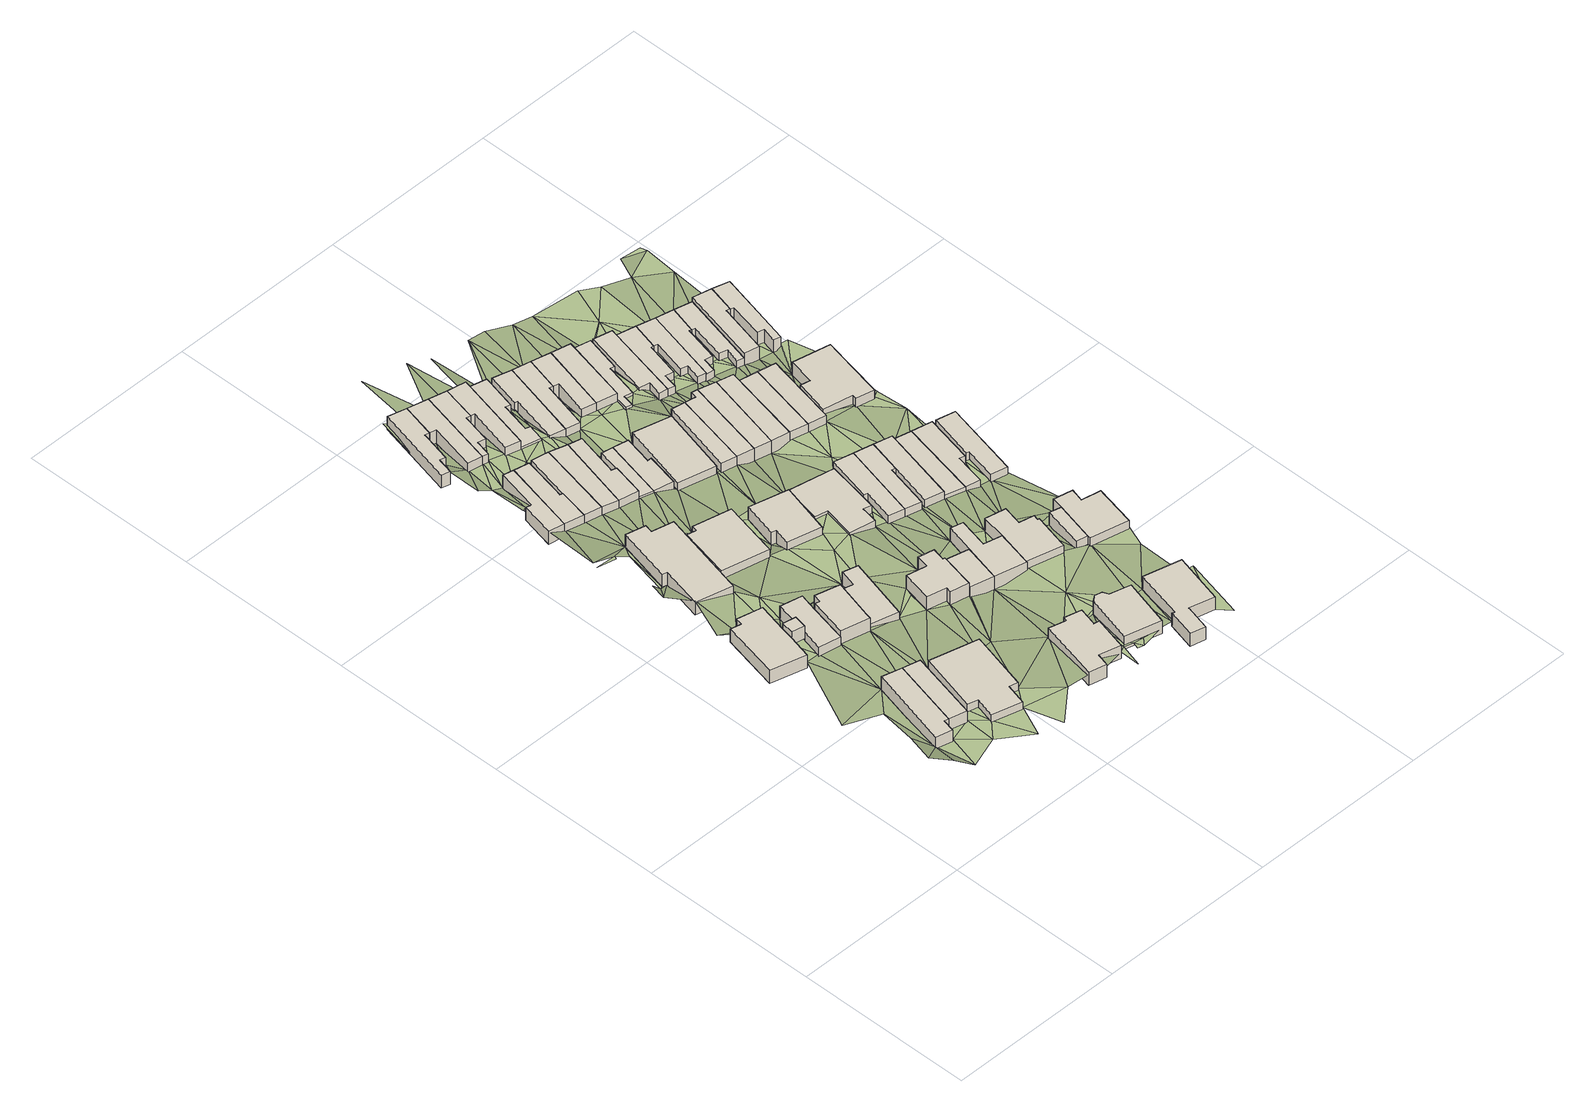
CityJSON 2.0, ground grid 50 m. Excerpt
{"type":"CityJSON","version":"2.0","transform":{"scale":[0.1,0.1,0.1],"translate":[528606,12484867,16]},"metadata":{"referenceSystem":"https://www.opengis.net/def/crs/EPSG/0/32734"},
"CityObjects":{
"building1":{"type":"Building","attributes":{"address":"26 Balfour Street Woodstock 7925 Cape Town","building":"semidetached_house","building:levels":1,"building_height":4.1,"plus_code":"4FRW3F82+657","ground_height":50.65,"roof_height":54.75},"geometry":[{"type":"Solid","lod":"1","boundaries":[[[[0,1,2,3]],[[1,4,5,2]],[[4,6,7,5]],[[6,8,9,7]],[[8,10,11,9]],[[10,0,3,11]],[[3,2,5,7,9,11]],[[10,8,6,4,1,0]]]]}]},
"building2":{"type":"Building","attributes":{"address":"28 Balfour Street Woodstock 7925 Cape Town","building":"semidetached_house","building:levels":1,"building_height":4.1,"plus_code":"4FRW3F82+658","ground_height":50.65,"roof_height":54.75},"geometry":[{"type":"Solid","lod":"1","boundaries":[[[[0,10,11,3]],[[10,12,13,11]],[[12,14,15,13]],[[14,0,3,15]],[[3,11,13,15]],[[14,12,10,0]]]]}]},
"building3":{"type":"Building","attributes":{"address":"15 Balfour Street Woodstock Cape Town","building":"house","building:levels":1,"building_height":4.1,"plus_code":"4FRW3F82+944","ground_height":47.09,"roof_height":51.19},"geometry":[{"type":"Solid","lod":"1","boundaries":[[[[16,17,18,19]],[[17,20,21,18]],[[20,22,23,21]],[[22,24,25,23]],[[24,26,27,25]],[[26,28,29,27]],[[28,30,31,29]],[[30,16,19,31]],[[19,18,21,23,25,27,29,31]],[[30,28,26,24,22,20,17,16]]]]}]},
"building4":{"type":"Building","attributes":{"building":"carport","building:levels":1,"building_height":4.1,"plus_code":"4FRW3F82+953","ground_height":49.05,"roof_height":53.15},"geometry":[{"type":"Solid","lod":"1","boundaries":[[[[32,33,34,35]],[[33,36,37,34]],[[36,38,39,37]],[[38,32,35,39]],[[35,34,37,39]],[[38,36,33,32]]]]}]},
"building5":{"type":"Building","attributes":{"address":"Balfour Street Woodstock 7925 Cape Town","building":"house","building:levels":1,"building_height":4.1,"plus_code":"4FRW3F82+664","ground_height":49.32,"roof_height":53.42},"geometry":[{"type":"Solid","lod":"1","boundaries":[[[[40,41,42,43]],[[41,44,45,42]],[[44,46,47,45]],[[46,48,49,47]],[[48,50,51,49]],[[50,52,53,51]],[[52,54,55,53]],[[54,40,43,55]],[[43,42,45,47,49,51,53,55]],[[54,52,50,48,46,44,41,40]]]]}]},
"building6":{"type":"Building","attributes":{"address":"17 Balfour Street Woodstock Cape Town","building":"house","building:levels":1,"building_height":4.1,"plus_code":"4FRW3F82+954","ground_height":47.09,"roof_height":51.19},"geometry":[{"type":"Solid","lod":"1","boundaries":[[[[56,57,58,59]],[[57,60,61,58]],[[60,62,63,61]],[[62,64,65,63]],[[64,66,67,65]],[[66,68,69,67]],[[68,56,59,69]],[[59,58,61,63,65,67,69]],[[68,66,64,62,60,57,56]]]]}]},
"building7":{"type":"Building","attributes":{"address":"19 Balfour Street Woodstock Cape Town","building":"house","building:levels":1,"building_height":4.1,"plus_code":"4FRW3F82+86V","ground_height":49.05,"roof_height":53.15},"geometry":[{"type":"Solid","lod":"1","boundaries":[[[[70,71,72,73]],[[71,74,75,72]],[[74,76,77,75]],[[76,78,79,77]],[[78,80,81,79]],[[80,82,83,81]],[[82,70,73,83]],[[73,72,75,77,79,81,83]],[[82,80,78,76,74,71,70]]]]}]},
"building8":{"type":"Building","attributes":{"address":"Chamberlain Street Woodstock Cape Town","building":"house","building:levels":1,"building_height":4.1,"plus_code":"4FRW3F82+G53","ground_height":44.88,"roof_height":48.98},"geometry":[{"type":"Solid","lod":"1","boundaries":[[[[84,85,86,87]],[[85,88,89,86]],[[88,90,91,89]],[[90,92,93,91]],[[92,94,95,93]],[[94,96,97,95]],[[96,98,99,97]],[[98,84,87,99]],[[87,86,89,91,93,95,97,99]],[[98,96,94,92,90,88,85,84]]]]}]},
"building9":{"type":"Building","attributes":{"address":"100 Chamberlain Street Woodstock 7925 Cape Town","building":"house","building:levels":1,"building_height":4.1,"plus_code":"4FRW3F82+M52","ground_height":40.67,"roof_height":44.77},"geometry":[{"type":"Solid","lod":"1","boundaries":[[[[100,101,102,103]],[[101,104,105,102]],[[104,106,107,105]],[[106,108,109,107]],[[108,110,111,109]],[[110,100,103,111]],[[103,102,105,107,109,111]],[[110,108,106,104,101,100]]]]}]},
"building10":{"type":"Building","attributes":{"address":"Balfour Street Woodstock Cape Town","building":"house","building:levels":1,"building_height":4.1,"plus_code":"4FRW3F82+87R","ground_height":45.11,"roof_height":49.21},"geometry":[{"type":"Solid","lod":"1","boundaries":[[[[112,113,114,115]],[[113,116,117,114]],[[116,118,119,117]],[[118,120,121,119]],[[120,122,123,121]],[[122,124,125,123]],[[124,112,115,125]],[[115,114,117,119,121,123,125]],[[124,122,120,118,116,113,112]]]]}]},
"building11":{"type":"Building","attributes":{"address":"98 Chamberlain Street Woodstock 7925 Cape Town","building":"house","building:levels":1,"building_height":4.1,"plus_code":"4FRW3F82+M53","ground_height":40.67,"roof_height":44.77},"geometry":[{"type":"Solid","lod":"1","boundaries":[[[[106,104,105,107]],[[104,126,127,105]],[[126,128,129,127]],[[128,130,131,129]],[[130,132,133,131]],[[132,106,107,133]],[[107,105,127,129,131,133]],[[132,130,128,126,104,106]]]]}]},
"building12":{"type":"Building","attributes":{"address":"99 Chamberlain Street Woodstock Cape Town","building":"house","building:levels":1,"building_height":4.1,"plus_code":"4FRW3F82+F6P","ground_height":42.98,"roof_height":47.08},"geometry":[{"type":"Solid","lod":"1","boundaries":[[[[134,135,136,137]],[[135,138,139,136]],[[138,140,141,139]],[[140,142,143,141]],[[142,144,145,143]],[[144,134,137,145]],[[137,136,139,141,143,145]],[[144,142,140,138,135,134]]]]}]},
"building13":{"type":"Building","attributes":{"address":"79 Salisbury Street Woodstock 7925 Cape Town","building":"house","building:levels":1,"building_height":4.1,"plus_code":"4FRW3F82+Q44","ground_height":38.62,"roof_height":42.72},"geometry":[{"type":"Solid","lod":"1","boundaries":[[[[146,147,148,149]],[[147,150,151,148]],[[150,152,153,151]],[[152,154,155,153]],[[154,156,157,155]],[[156,158,159,157]],[[158,160,161,159]],[[160,146,149,161]],[[149,148,151,153,155,157,159,161]],[[160,158,156,154,152,150,147,146]]]]}]},
"building14":{"type":"Building","attributes":{"address":"96 Chamberlain Street Woodstock 7925 Cape Town","building":"house","building:levels":1,"building_height":4.1,"plus_code":"4FRW3F82+M55","ground_height":40.67,"roof_height":44.77},"geometry":[{"type":"Solid","lod":"1","boundaries":[[[[128,126,127,129]],[[126,162,163,127]],[[162,164,165,163]],[[164,166,167,165]],[[166,128,129,167]],[[129,127,163,165,167]],[[166,164,162,126,128]]]]}]},
"building15":{"type":"Building","attributes":{"address":"Balfour Street Woodstock 7925 Cape Town","building":"house","building:levels":1,"building_height":4.1,"plus_code":"4FRW3F82+589","ground_height":48.09,"roof_height":52.19},"geometry":[{"type":"Solid","lod":"1","boundaries":[[[[168,169,170,171]],[[169,172,173,170]],[[172,174,175,173]],[[174,176,177,175]],[[176,178,179,177]],[[178,180,181,179]],[[180,182,183,181]],[[182,184,185,183]],[[184,186,187,185]],[[186,168,171,187]],[[171,170,173,175,177,179,181,183,185,187]],[[186,184,182,180,178,176,174,172,169,168]]]]}]},
"building16":{"type":"Building","attributes":{"address":"94 Chamberlain Street Woodstock 7925 Cape Town","building":"house","building:levels":1,"building_height":4.1,"plus_code":"4FRW3F82+J6C","ground_height":40.67,"roof_height":44.77},"geometry":[{"type":"Solid","lod":"1","boundaries":[[[[164,162,163,165]],[[162,188,189,163]],[[188,190,191,189]],[[190,164,165,191]],[[165,163,189,191]],[[190,188,162,164]]]]}]},
"building17":{"type":"Building","attributes":{"address":"77 Salisbury Street Woodstock 7925 Cape Town","building":"house","building:levels":1,"building_height":4.1,"plus_code":"4FRW3F82+P5M","ground_height":38.62,"roof_height":42.72},"geometry":[{"type":"Solid","lod":"1","boundaries":[[[[147,146,149,148]],[[146,192,193,149]],[[192,194,195,193]],[[194,196,197,195]],[[196,198,199,197]],[[198,147,148,199]],[[148,149,193,195,197,199]],[[198,196,194,192,146,147]]]]}]},
"building18":{"type":"Building","attributes":{"address":"Balfour Street Woodstock Cape Town","building":"house","building:levels":1,"building_height":4.1,"plus_code":"4FRW3F82+887","ground_height":47.29,"roof_height":51.39},"geometry":[{"type":"Solid","lod":"1","boundaries":[[[[200,201,202,203]],[[201,204,205,202]],[[204,206,207,205]],[[206,208,209,207]],[[208,210,211,209]],[[210,212,213,211]],[[212,214,215,213]],[[214,216,217,215]],[[216,218,219,217]],[[218,200,203,219]],[[203,202,205,207,209,211,213,215,217,219]],[[218,216,214,212,210,208,206,204,201,200]]]]}]},
"building19":{"type":"Building","attributes":{"address":"92 Chamberlain Street Woodstock 7925 Cape Town","building":"house","building:levels":1,"building_height":4.1,"plus_code":"4FRW3F82+J6W","ground_height":40.67,"roof_height":44.77},"geometry":[{"type":"Solid","lod":"1","boundaries":[[[[190,188,189,191]],[[188,220,221,189]],[[220,222,223,221]],[[222,224,225,223]],[[224,226,227,225]],[[226,190,191,227]],[[191,189,221,223,225,227]],[[226,224,222,220,188,190]]]]}]},
"building20":{"type":"Building","attributes":{"address":"75 Salisbury Street Woodstock 7925 Cape Town","building":"house","building:levels":1,"building_height":4.1,"plus_code":"4FRW3F82+P5W","ground_height":38.62,"roof_height":42.72},"geometry":[{"type":"Solid","lod":"1","boundaries":[[[[198,196,197,199]],[[196,228,229,197]],[[228,230,231,229]],[[230,232,233,231]],[[232,234,235,233]],[[234,236,237,235]],[[236,238,239,237]],[[238,198,199,239]],[[199,197,229,231,233,235,237,239]],[[238,236,234,232,230,228,196,198]]]]}]},
"building21":{"type":"Building","attributes":{"address":"90 Chamberlain Street Woodstock 7925 Cape Town","building":"house","building:levels":1,"building_height":4.1,"plus_code":"4FRW3F82+H6X","ground_height":38.76,"roof_height":42.86},"geometry":[{"type":"Solid","lod":"1","boundaries":[[[[240,241,242,243]],[[241,244,245,242]],[[244,246,247,245]],[[246,248,249,247]],[[248,250,251,249]],[[250,240,243,251]],[[243,242,245,247,249,251]],[[250,248,246,244,241,240]]]]}]},
"building22":{"type":"Building","attributes":{"address":"Chamberlain Street Woodstock Cape Town","building":"semidetached_house","building:levels":1,"building_height":4.1,"plus_code":"4FRW3F82+F7H","ground_height":42.98,"roof_height":47.08},"geometry":[{"type":"Solid","lod":"1","boundaries":[[[[252,253,254,255]],[[253,256,257,254]],[[256,258,259,257]],[[258,260,261,259]],[[260,262,263,261]],[[262,252,255,263]],[[255,254,257,259,261,263]],[[262,260,258,256,253,252]]]]}]},
"building23":{"type":"Building","attributes":{"building":"carport","building:levels":1,"building_height":4.1,"plus_code":"4FRW3F82+892","ground_height":45.82,"roof_height":49.92},"geometry":[{"type":"Solid","lod":"1","boundaries":[[[[264,265,266,267]],[[265,268,269,266]],[[268,270,271,269]],[[270,264,267,271]],[[267,266,269,271]],[[270,268,265,264]]]]}]},
"building24":{"type":"Building","attributes":{"address":"73 Salisbury Street Woodstock 7925 Cape Town","building":"house","building:levels":1,"building_height":4.1,"plus_code":"4FRW3F82+P6C","ground_height":38.62,"roof_height":42.72},"geometry":[{"type":"Solid","lod":"1","boundaries":[[[[238,236,237,239]],[[236,272,273,237]],[[272,274,275,273]],[[274,276,277,275]],[[276,278,279,277]],[[278,238,239,279]],[[239,237,273,275,277,279]],[[278,276,274,272,236,238]]]]}]},
"building25":{"type":"Building","attributes":{"address":"88 Chamberlain Street Woodstock 7925 Cape Town","building":"house","building:levels":1,"building_height":4.1,"plus_code":"4FRW3F82+H7V","ground_height":38.76,"roof_height":42.86},"geometry":[{"type":"Solid","lod":"1","boundaries":[[[[244,241,242,245]],[[241,280,281,242]],[[280,282,283,281]],[[282,284,285,283]],[[284,286,287,285]],[[286,244,245,287]],[[245,242,281,283,285,287]],[[286,284,282,280,241,244]]]]}]},
"building26":{"type":"Building","attributes":{"address":"40 Balfour Street Woodstock 7925 Cape Town","building":"house","building:levels":1,"building_height":4.1,"plus_code":"4FRW3F82+5C6","ground_height":48.09,"roof_height":52.19},"geometry":[{"type":"Solid","lod":"1","boundaries":[[[[288,289,290,291]],[[289,292,293,290]],[[292,294,295,293]],[[294,296,297,295]],[[296,298,299,297]],[[298,300,301,299]],[[300,288,291,301]],[[291,290,293,295,297,299,301]],[[300,298,296,294,292,289,288]]]]}]},
"building27":{"type":"Building","attributes":{"address":"71 Salisbury Street Woodstock 7925 Cape Town","building":"house","building:levels":1,"building_height":4.1,"plus_code":"4FRW3F82+P6G","ground_height":36.64,"roof_height":40.74},"geometry":[{"type":"Solid","lod":"1","boundaries":[[[[302,303,304,305]],[[303,306,307,304]],[[306,308,309,307]],[[308,310,311,309]],[[310,312,313,311]],[[312,314,315,313]],[[314,316,317,315]],[[316,302,305,317]],[[305,304,307,309,311,313,315,317]],[[316,314,312,310,308,306,303,302]]]]}]},
"building28":{"type":"Building","attributes":{"address":"25 Balfour Street Woodstock Cape Town","building":"house","building:levels":1,"building_height":4.1,"plus_code":"4FRW3F82+898","ground_height":45.82,"roof_height":49.92},"geometry":[{"type":"Solid","lod":"1","boundaries":[[[[318,319,320,321]],[[319,322,323,320]],[[322,324,325,323]],[[324,264,267,325]],[[264,270,271,267]],[[270,326,327,271]],[[326,328,329,327]],[[328,318,321,329]],[[321,320,323,325,267,271,327,329]],[[328,326,270,264,324,322,319,318]]]]}]},
"building29":{"type":"Building","attributes":{"address":"Chamberlain Street Woodstock Cape Town","building":"semidetached_house","building:levels":1,"building_height":4.1,"plus_code":"4FRW3F82+F92","ground_height":41.23,"roof_height":45.33},"geometry":[{"type":"Solid","lod":"1","boundaries":[[[[330,331,332,333]],[[331,334,335,332]],[[334,336,337,335]],[[336,338,339,337]],[[338,340,341,339]],[[340,342,343,341]],[[342,344,345,343]],[[344,330,333,345]],[[333,332,335,337,339,341,343,345]],[[344,342,340,338,336,334,331,330]]]]}]},
"building30":{"type":"Building","attributes":{"address":"86A Chamberlain Street Woodstock 7925 Cape Town","building":"house","building:levels":1,"building_height":4.1,"plus_code":"4FRW3F82+J82","ground_height":38.76,"roof_height":42.86},"geometry":[{"type":"Solid","lod":"1","boundaries":[[[[346,347,348,349]],[[347,350,351,348]],[[350,352,353,351]],[[352,346,349,353]],[[349,348,351,353]],[[352,350,347,346]]]]}]},
"building31":{"type":"Building","attributes":{"address":"69 Salisbury Street Woodstock 7925 Cape Town","building":"house","building:levels":1,"building_height":4.1,"plus_code":"4FRW3F82+P76","ground_height":36.64,"roof_height":40.74},"geometry":[{"type":"Solid","lod":"1","boundaries":[[[[354,355,356,357]],[[355,358,359,356]],[[358,360,361,359]],[[360,362,363,361]],[[362,364,365,363]],[[364,354,357,365]],[[357,356,359,361,363,365]],[[364,362,360,358,355,354]]]]}]},
"building32":{"type":"Building","attributes":{"address":"42 Balfour Street Woodstock 7925 Cape Town","building":"house","building:levels":1,"building_height":4.1,"plus_code":"4FRW3F82+5F3","ground_height":48.75,"roof_height":52.85},"geometry":[{"type":"Solid","lod":"1","boundaries":[[[[366,367,368,369]],[[367,370,371,368]],[[370,372,373,371]],[[372,374,375,373]],[[374,376,377,375]],[[376,378,379,377]],[[378,380,381,379]],[[380,366,369,381]],[[369,368,371,373,375,377,379,381]],[[380,378,376,374,372,370,367,366]]]]}]},
"building33":{"type":"Building","attributes":{"address":"67 Salisbury Street Woodstock 7925 Cape Town","building":"house","building:levels":1,"building_height":4.1,"plus_code":"4FRW3F82+P78","ground_height":36.64,"roof_height":40.74},"geometry":[{"type":"Solid","lod":"1","boundaries":[[[[355,354,357,356]],[[354,382,383,357]],[[382,384,385,383]],[[384,386,387,385]],[[386,388,389,387]],[[388,355,356,389]],[[356,357,383,385,387,389]],[[388,386,384,382,354,355]]]]}]},
"building34":{"type":"Building","attributes":{"address":"27 Balfour Street Woodstock Cape Town","building":"house","building:levels":1,"building_height":4.1,"plus_code":"4FRW3F82+7CP","ground_height":45.82,"roof_height":49.92},"geometry":[{"type":"Solid","lod":"1","boundaries":[[[[318,328,329,321]],[[328,390,391,329]],[[390,392,393,391]],[[392,394,395,393]],[[394,396,397,395]],[[396,398,399,397]],[[398,400,401,399]],[[400,402,403,401]],[[402,318,321,403]],[[321,329,391,393,395,397,399,401,403]],[[402,400,398,396,394,392,390,328,318]]]]}]},
"building35":{"type":"Building","attributes":{"address":"86 Chamberlain Street Woodstock 7925 Cape Town","building":"house","building:levels":1,"building_height":4.1,"plus_code":"4FRW3F82+H8X","ground_height":39.11,"roof_height":43.21},"geometry":[{"type":"Solid","lod":"1","boundaries":[[[[404,405,406,407]],[[405,408,409,406]],[[408,410,411,409]],[[410,404,407,411]],[[407,406,409,411]],[[410,408,405,404]]]]}]},
"building36":{"type":"Building","attributes":{"address":"79 Chamberlain Street Woodstock Cape Town","building":"house","building:levels":1,"building_height":4.1,"plus_code":"4FRW3F82+F99","ground_height":41.23,"roof_height":45.33},"geometry":[{"type":"Solid","lod":"1","boundaries":[[[[412,413,414,415]],[[413,416,417,414]],[[416,418,419,417]],[[418,420,421,419]],[[420,422,423,421]],[[422,412,415,423]],[[415,414,417,419,421,423]],[[422,420,418,416,413,412]]]]}]},
"building37":{"type":"Building","attributes":{"address":"65 Salisbury Street Woodstock 7925 Cape Town","building":"house","building:levels":1,"building_height":4.1,"plus_code":"4FRW3F82+P86","ground_height":36.64,"roof_height":40.74},"geometry":[{"type":"Solid","lod":"1","boundaries":[[[[388,386,387,389]],[[386,424,425,387]],[[424,426,427,425]],[[426,428,429,427]],[[428,430,431,429]],[[430,388,389,431]],[[389,387,425,427,429,431]],[[430,428,426,424,386,388]]]]}]},
"building38":{"type":"Building","attributes":{"address":"84 Chamberlain Street Woodstock 7925 Cape Town","building":"house","building:levels":1,"building_height":4.1,"plus_code":"4FRW3F82+H9R","ground_height":39.11,"roof_height":43.21},"geometry":[{"type":"Solid","lod":"1","boundaries":[[[[404,432,433,407]],[[432,434,435,433]],[[434,436,437,435]],[[436,438,439,437]],[[438,405,406,439]],[[405,404,407,406]],[[407,433,435,437,439,406]],[[405,438,436,434,432,404]]]]}]},
"building39":{"type":"Building","attributes":{"address":"77 Chamberlain Street Woodstock Cape Town","building":"house","building:levels":1,"building_height":4.1,"plus_code":"4FRW3F82+CCC","ground_height":41.23,"roof_height":45.33},"geometry":[{"type":"Solid","lod":"1","boundaries":[[[[440,412,415,441]],[[412,422,423,415]],[[422,442,443,423]],[[442,444,445,443]],[[444,446,447,445]],[[446,440,441,447]],[[441,415,423,443,445,447]],[[446,444,442,422,412,440]]]]}]},
"building40":{"type":"Building","attributes":{"building":"garage","building:levels":1,"building_height":4.1,"plus_code":"4FRW3F82+7FM","ground_height":44.49,"roof_height":48.59},"geometry":[{"type":"Solid","lod":"1","boundaries":[[[[448,449,450,451]],[[449,452,453,450]],[[452,454,455,453]],[[454,448,451,455]],[[451,450,453,455]],[[454,452,449,448]]]]}]},
"building41":{"type":"Building","attributes":{"address":"63 Salisbury Street Woodstock 7925 Cape Town","building":"house","building:levels":1,"building_height":4.1,"plus_code":"4FRW3F82+P8G","ground_height":36.64,"roof_height":40.74},"geometry":[{"type":"Solid","lod":"1","boundaries":[[[[430,428,429,431]],[[428,456,457,429]],[[456,458,459,457]],[[458,430,431,459]],[[431,429,457,459]],[[458,456,428,430]]]]}]},
"building42":{"type":"Building","attributes":{"address":"82 Chamberlain Street Woodstock 7925 Cape Town","building":"house","building:levels":1,"building_height":4.1,"plus_code":"4FRW3F82+H9W","ground_height":39.11,"roof_height":43.21},"geometry":[{"type":"Solid","lod":"1","boundaries":[[[[432,460,461,433]],[[460,462,463,461]],[[462,434,435,463]],[[434,432,433,435]],[[433,461,463,435]],[[434,462,460,432]]]]}]},
"building43":{"type":"Building","attributes":{"address":"75 Chamberlain Street Woodstock Cape Town","building":"house","building:levels":1,"building_height":4.1,"plus_code":"4FRW3F82+CCG","ground_height":41.23,"roof_height":45.33},"geometry":[{"type":"Solid","lod":"1","boundaries":[[[[464,440,441,465]],[[440,446,447,441]],[[446,466,467,447]],[[466,468,469,467]],[[468,464,465,469]],[[465,441,447,467,469]],[[468,466,446,440,464]]]]}]},
"building44":{"type":"Building","attributes":{"address":"61 Salisbury Street Woodstock 7925 Cape Town","building":"house","building:levels":1,"building_height":4.1,"plus_code":"4FRW3F82+P85","ground_height":34.8,"roof_height":38.9},"geometry":[{"type":"Solid","lod":"1","boundaries":[[[[470,471,472,473]],[[471,474,475,472]],[[474,476,477,475]],[[476,478,479,477]],[[478,480,481,479]],[[480,482,483,481]],[[482,484,485,483]],[[484,486,487,485]],[[486,470,473,487]],[[473,472,475,477,479,481,483,485,487]],[[486,484,482,480,478,476,474,471,470]]]]}]},
"building45":{"type":"Building","attributes":{"address":"80 Chamberlain Street Woodstock 7925 Cape Town","building":"house","building:levels":1,"building_height":4.1,"plus_code":"4FRW3F82+HCJ","ground_height":39.11,"roof_height":43.21},"geometry":[{"type":"Solid","lod":"1","boundaries":[[[[460,488,489,461]],[[488,490,491,489]],[[490,492,493,491]],[[492,462,463,493]],[[462,460,461,463]],[[461,489,491,493,463]],[[462,492,490,488,460]]]]}]},
"building46":{"type":"Building","attributes":{"address":"29 Balfour Street Woodstock Cape Town","building":"house","building:levels":1,"building_height":4.1,"plus_code":"4FRW3F82+7GC","ground_height":44.49,"roof_height":48.59},"geometry":[{"type":"Solid","lod":"1","boundaries":[[[[449,448,451,450]],[[448,494,495,451]],[[494,496,497,495]],[[496,498,499,497]],[[498,500,501,499]],[[500,502,503,501]],[[502,504,505,503]],[[504,449,450,505]],[[450,451,495,497,499,501,503,505]],[[504,502,500,498,496,494,448,449]]]]}]},
"building47":{"type":"Building","attributes":{"address":"73 Chamberlain Street Woodstock Cape Town","building":"house","building:levels":1,"building_height":4.1,"plus_code":"4FRW3F82+CFJ","ground_height":40.07,"roof_height":44.17},"geometry":[{"type":"Solid","lod":"1","boundaries":[[[[506,507,508,509]],[[507,510,511,508]],[[510,512,513,511]],[[512,506,509,513]],[[509,508,511,513]],[[512,510,507,506]]]]}]},
"building48":{"type":"Building","attributes":{"address":"78 Chamberlain Street Woodstock 7925 Cape Town","building":"house","building:levels":1,"building_height":4.1,"plus_code":"4FRW3F82+HCF","ground_height":39.11,"roof_height":43.21},"geometry":[{"type":"Solid","lod":"1","boundaries":[[[[488,514,515,489]],[[514,516,517,515]],[[516,490,491,517]],[[490,488,489,491]],[[489,515,517,491]],[[490,516,514,488]]]]}]},
"building49":{"type":"Building","attributes":{"address":"59 Salisbury Street Woodstock 7925 Cape Town","building":"house","building:levels":1,"building_height":4.1,"plus_code":"4FRW3F82+P98","ground_height":34.8,"roof_height":38.9},"geometry":[{"type":"Solid","lod":"1","boundaries":[[[[518,519,520,521]],[[519,522,523,520]],[[522,524,525,523]],[[524,526,527,525]],[[526,528,529,527]],[[528,530,531,529]],[[530,518,521,531]],[[521,520,523,525,527,529,531]],[[530,528,526,524,522,519,518]]]]}]},
"building50":{"type":"Building","attributes":{"address":"71 Chamberlain Street Woodstock Cape Town","building":"house","building:levels":1,"building_height":4.1,"plus_code":"4FRW3F82+CFP","ground_height":40.07,"roof_height":44.17},"geometry":[{"type":"Solid","lod":"1","boundaries":[[[[506,512,513,509]],[[512,532,533,513]],[[532,534,535,533]],[[534,536,537,535]],[[536,538,539,537]],[[538,506,509,539]],[[509,513,533,535,537,539]],[[538,536,534,532,512,506]]]]}]},
"building51":{"type":"Building","attributes":{"address":"57 Salisbury Street Woodstock 7925 Cape Town","building":"house","building:levels":1,"building_height":4.1,"plus_code":"4FRW3F82+M9X","ground_height":34.8,"roof_height":38.9},"geometry":[{"type":"Solid","lod":"1","boundaries":[[[[540,518,521,541]],[[518,530,531,521]],[[530,542,543,531]],[[542,544,545,543]],[[544,546,547,545]],[[546,548,549,547]],[[548,550,551,549]],[[550,540,541,551]],[[541,521,531,543,545,547,549,551]],[[550,548,546,544,542,530,518,540]]]]}]},
"building52":{"type":"Building","attributes":{"address":"76 Chamberlain Street Woodstock 7925 Cape Town","building":"house","building:levels":1,"building_height":4.1,"plus_code":"4FRW3F82+HCH","ground_height":39.11,"roof_height":43.21},"geometry":[{"type":"Solid","lod":"1","boundaries":[[[[514,552,553,515]],[[552,554,555,553]],[[554,516,517,555]],[[516,514,515,517]],[[515,553,555,517]],[[516,554,552,514]]]]}]},
"building53":{"type":"Building","attributes":{"address":"67 Chamberlain Street Woodstock Cape Town","building":"house","building:levels":1,"building_height":4.1,"plus_code":"4FRW3F82+CGM","ground_height":40.07,"roof_height":44.17},"geometry":[{"type":"Solid","lod":"1","boundaries":[[[[556,557,558,559]],[[557,560,561,558]],[[560,562,563,561]],[[562,564,565,563]],[[564,566,567,565]],[[566,556,559,567]],[[559,558,561,563,565,567]],[[566,564,562,560,557,556]]]]}]},
"building54":{"type":"Building","attributes":{"address":"55 Salisbury Street Woodstock 7925 Cape Town","building":"house","building:levels":1,"building_height":4.1,"plus_code":"4FRW3F82+MCV","ground_height":34.8,"roof_height":38.9},"geometry":[{"type":"Solid","lod":"1","boundaries":[[[[568,540,541,569]],[[540,550,551,541]],[[550,570,571,551]],[[570,572,573,571]],[[572,574,575,573]],[[574,576,577,575]],[[576,578,579,577]],[[578,568,569,579]],[[569,541,551,571,573,575,577,579]],[[578,576,574,572,570,550,540,568]]]]}]},
"building55":{"type":"Building","attributes":{"address":"53 Salisbury Street Woodstock 7925 Cape Town","building":"house","building:levels":1,"building_height":4.1,"plus_code":"4FRW3F82+MCQ","ground_height":34.8,"roof_height":38.9},"geometry":[{"type":"Solid","lod":"1","boundaries":[[[[580,568,569,581]],[[568,578,579,569]],[[578,582,583,579]],[[582,584,585,583]],[[584,586,587,585]],[[586,588,589,587]],[[588,590,591,589]],[[590,592,593,591]],[[592,580,581,593]],[[581,569,579,583,585,587,589,591,593]],[[592,590,588,586,584,582,578,568,580]]]]}]},
"building56":{"type":"Building","attributes":{"address":"74 Chamberlain Street Woodstock 7925 Cape Town","building":"house","building:levels":1,"building_height":4.1,"plus_code":"4FRW3F82+HF8","ground_height":38.15,"roof_height":42.25},"geometry":[{"type":"Solid","lod":"1","boundaries":[[[[594,595,596,597]],[[595,598,599,596]],[[598,600,601,599]],[[600,602,603,601]],[[602,604,605,603]],[[604,606,607,605]],[[606,608,609,607]],[[608,594,597,609]],[[597,596,599,601,603,605,607,609]],[[608,606,604,602,600,598,595,594]]]]}]},
"building57":{"type":"Building","attributes":{"address":"51 Salisbury Street Woodstock 7925 Cape Town","building":"house","building:levels":1,"building_height":4.1,"plus_code":"4FRW3F82+MFM","ground_height":34.8,"roof_height":38.9},"geometry":[{"type":"Solid","lod":"1","boundaries":[[[[610,580,581,611]],[[580,592,593,581]],[[592,612,613,593]],[[612,614,615,613]],[[614,616,617,615]],[[616,618,619,617]],[[618,620,621,619]],[[620,610,611,621]],[[611,581,593,613,615,617,619,621]],[[620,618,616,614,612,592,580,610]]]]}]},
"building58":{"type":"Building","attributes":{"address":"49 Salisbury Street Woodstock 7925 Cape Town","building":"house","building:levels":1,"building_height":4.1,"plus_code":"4FRW3F82+MF8","ground_height":36.2,"roof_height":40.3},"geometry":[{"type":"Solid","lod":"1","boundaries":[[[[622,623,624,625]],[[623,626,627,624]],[[626,628,629,627]],[[628,630,631,629]],[[630,632,633,631]],[[632,622,625,633]],[[625,624,627,629,631,633]],[[632,630,628,626,623,622]]]]}]},
"building59":{"type":"Building","attributes":{"address":"47 Salisbury Street Woodstock 7925 Cape Town","building":"house","building:levels":1,"building_height":4.1,"plus_code":"4FRW3F82+MGC","ground_height":36.2,"roof_height":40.3},"geometry":[{"type":"Solid","lod":"1","boundaries":[[[[634,622,625,635]],[[622,632,633,625]],[[632,636,637,633]],[[636,638,639,637]],[[638,640,641,639]],[[640,642,643,641]],[[642,644,645,643]],[[644,634,635,645]],[[635,625,633,637,639,641,643,645]],[[644,642,640,638,636,632,622,634]]]]}]},
"terrain1":{"type":"TINRelief","geometry":[{"type":"CompositeSurface","lod":"1","boundaries":[[[646,647,648]],[[647,646,649]],[[650,646,648]],[[651,646,650]],[[649,646,652]],[[651,650,653]],[[652,1,654]],[[655,656,651]],[[652,646,1]],[[1,657,654]],[[651,658,655]],[[658,651,653]],[[659,658,653]],[[659,653,660]],[[658,659,661]],[[662,22,663]],[[657,1,664]],[[665,661,659]],[[658,661,14]],[[24,22,662]],[[657,664,33]],[[22,666,663]],[[667,659,660]],[[78,1,0]],[[664,1,78]],[[36,33,664]],[[668,14,661]],[[669,666,94]],[[670,669,671]],[[666,22,672]],[[62,32,38]],[[20,32,62]],[[0,14,80]],[[94,671,669]],[[20,672,22]],[[78,0,80]],[[667,673,674]],[[667,675,676]],[[92,671,94]],[[677,678,679]],[[14,668,80]],[[680,671,92]],[[681,20,62]],[[673,667,676]],[[90,682,677]],[[681,672,20]],[[683,102,682]],[[681,62,60]],[[680,92,90]],[[683,682,90]],[[76,74,71]],[[90,677,680]],[[60,76,71]],[[668,684,80]],[[672,681,685]],[[80,684,82]],[[60,71,686]],[[54,673,687]],[[668,54,214]],[[90,688,683]],[[685,84,672]],[[71,70,686]],[[689,673,676]],[[60,120,681]],[[668,214,684]],[[103,690,691]],[[681,692,685]],[[108,103,111]],[[687,673,689]],[[693,90,88]],[[688,90,693]],[[120,60,686]],[[690,103,108]],[[88,85,84]],[[694,84,685]],[[689,676,695]],[[696,697,698]],[[696,698,690]],[[120,692,681]],[[697,699,700]],[[54,687,218]],[[699,697,696]],[[701,120,686]],[[702,693,88]],[[703,84,694]],[[54,218,214]],[[704,690,108]],[[694,705,703]],[[690,704,696]],[[706,684,214]],[[707,88,84]],[[132,708,709]],[[108,106,710]],[[212,684,706]],[[699,696,192]],[[88,707,702]],[[212,118,684]],[[710,704,108]],[[711,712,713]],[[146,160,699]],[[714,715,716]],[[212,706,214]],[[709,166,132]],[[717,692,120]],[[192,146,699]],[[687,200,218]],[[718,84,703]],[[218,216,214]],[[106,132,719]],[[106,720,710]],[[687,721,200]],[[687,689,270]],[[253,692,717]],[[118,722,120]],[[720,106,719]],[[84,718,707]],[[717,120,722]],[[132,166,719]],[[723,712,724]],[[716,147,714]],[[692,253,134]],[[184,689,186]],[[725,710,726]],[[270,721,687]],[[118,212,208]],[[726,710,720]],[[253,717,256]],[[719,166,164]],[[712,723,727]],[[210,208,212]],[[134,728,703]],[[270,689,184]],[[729,723,730]],[[703,728,718]],[[729,727,723]],[[731,720,719]],[[732,730,733]],[[134,253,252]],[[722,734,717]],[[726,720,272]],[[735,729,730]],[[722,118,736]],[[721,201,200]],[[735,730,732]],[[737,727,182]],[[736,118,208]],[[164,738,719]],[[234,726,236]],[[719,738,731]],[[296,727,729]],[[272,236,726]],[[739,201,721]],[[735,740,729]],[[741,742,246]],[[727,296,182]],[[738,164,190]],[[743,134,252]],[[184,182,744]],[[732,740,735]],[[246,742,745]],[[734,722,736]],[[147,198,746]],[[739,204,201]],[[747,718,728]],[[270,184,744]],[[204,739,206]],[[226,741,246]],[[182,296,294]],[[748,738,190]],[[748,190,226]],[[744,182,294]],[[208,206,749]],[[264,206,739]],[[728,134,750]],[[262,743,252]],[[208,749,736]],[[751,747,728]],[[734,736,752]],[[750,134,743]],[[226,246,244]],[[734,752,753]],[[754,738,748]],[[262,734,753]],[[755,748,226]],[[744,294,292]],[[744,756,270]],[[757,754,758]],[[206,264,324]],[[759,198,238]],[[760,226,244]],[[362,754,748]],[[262,761,743]],[[728,350,751]],[[753,761,262]],[[757,758,762]],[[751,763,764]],[[740,765,288]],[[226,760,755]],[[288,744,292]],[[749,206,766]],[[289,288,292]],[[766,206,324]],[[767,758,754]],[[767,754,362]],[[743,768,750]],[[763,350,244]],[[765,769,367]],[[763,751,350]],[[770,743,761]],[[759,238,278]],[[760,244,350]],[[768,743,770]],[[765,367,288]],[[756,744,771]],[[772,773,749]],[[358,758,767]],[[766,772,749]],[[774,756,771]],[[319,775,322]],[[318,775,319]],[[358,316,758]],[[776,766,324]],[[288,777,744]],[[350,778,760]],[[772,766,779]],[[316,780,278]],[[768,781,750]],[[322,775,402]],[[402,775,318]],[[324,322,782]],[[760,778,783]],[[770,761,432]],[[760,783,384]],[[772,779,784]],[[776,324,782]],[[744,777,771]],[[288,367,777]],[[784,330,772]],[[413,761,330]],[[785,778,350]],[[783,778,786]],[[432,761,460]],[[386,384,783]],[[322,787,782]],[[386,783,424]],[[460,761,413]],[[768,788,781]],[[781,788,350]],[[402,789,322]],[[788,785,350]],[[784,413,330]],[[358,790,316]],[[789,787,322]],[[791,380,792]],[[793,786,778]],[[794,392,771]],[[794,771,777]],[[793,778,785]],[[358,355,790]],[[398,396,400]],[[380,791,366]],[[782,787,795]],[[796,367,366]],[[777,367,796]],[[785,788,797]],[[798,355,388]],[[392,396,394]],[[777,799,794]],[[402,400,800]],[[452,392,794]],[[800,789,402]],[[801,460,413]],[[396,392,452]],[[787,802,795]],[[790,355,798]],[[801,413,412]],[[788,803,797]],[[804,797,805]],[[504,400,396]],[[388,430,798]],[[803,788,405]],[[801,806,460]],[[805,797,803]],[[504,396,452]],[[438,436,405]],[[801,412,440]],[[405,436,803]],[[807,800,400]],[[796,808,777]],[[805,803,809]],[[790,798,810]],[[806,801,811]],[[449,504,452]],[[805,809,812]],[[504,813,400]],[[809,803,814]],[[803,436,815]],[[807,400,813]],[[816,798,430]],[[436,434,817]],[[812,809,818]],[[817,815,436]],[[819,801,440]],[[811,801,819]],[[816,810,798]],[[430,458,816]],[[522,818,809]],[[820,817,434]],[[502,821,504]],[[504,821,813]],[[464,819,440]],[[434,462,820]],[[817,822,823]],[[807,813,824]],[[824,825,807]],[[818,522,486]],[[817,820,822]],[[813,821,826]],[[462,827,820]],[[486,828,458]],[[828,816,458]],[[462,492,827]],[[824,813,829]],[[820,830,822]],[[831,830,820]],[[819,464,832]],[[833,824,829]],[[834,820,827]],[[830,835,822]],[[516,492,490]],[[836,837,819]],[[492,838,827]],[[819,832,836]],[[839,822,835]],[[538,824,833]],[[840,486,522]],[[841,835,830]],[[842,464,506]],[[554,819,837]],[[843,838,492]],[[828,486,840]],[[492,516,843]],[[840,522,519]],[[538,833,557]],[[832,844,836]],[[464,842,832]],[[518,540,519]],[[838,845,846]],[[845,838,843]],[[506,538,842]],[[540,840,519]],[[554,847,516]],[[843,516,847]],[[837,600,598]],[[598,554,837]],[[845,843,848]],[[842,538,557]],[[848,843,849]],[[850,845,848]],[[840,851,828]],[[832,842,852]],[[840,540,568]],[[628,847,554]],[[850,853,845]],[[598,628,554]],[[848,854,850]],[[855,852,842]],[[568,856,840]],[[628,598,642]],[[852,855,595]],[[851,840,856]],[[598,857,642]],[[628,642,638]],[[858,857,598]],[[595,858,598]],[[638,630,628]],[[642,640,638]],[[568,580,859]],[[859,856,568]],[[632,630,638]],[[636,632,638]],[[860,580,623]],[[860,859,580]],[[622,860,623]],[[859,860,861]],[[861,862,859]],[[861,863,862]]]}]}
},
"vertices":[
[227,397,189],[172,411,189],[172,411,230],[227,397,230],[114,178,189],[114,178,230],[158,167,189],[158,167,230],[167,203,189],[167,203,230],[179,200,189],[179,200,230],
[228,188,189],[228,188,230],[275,385,189],[275,385,230],
[147,676,154],[154,711,154],[154,711,195],[147,676,195],[174,796,154],[174,796,195],[104,812,154],[104,812,195],[99,792,154],[99,792,195],[70,799,154],[70,799,195],[33,636,154],[33,636,195],[131,610,154],[131,610,195],
[154,711,173],[147,676,173],[147,676,214],[154,711,214],[183,669,173],[183,669,214],[190,704,173],[190,704,214],
[296,380,176],[253,212,176],[253,212,217],[296,380,217],[282,205,176],[282,205,217],[267,148,176],[267,148,217],[349,127,176],[349,127,217],[364,185,176],[364,185,217],[388,179,176],[388,179,217],[431,346,176],[431,346,217],
[229,597,154],[253,705,154],[253,705,195],[229,597,195],[266,757,154],[266,757,195],[205,770,154],[205,770,195],[190,704,154],[190,704,195],[183,669,154],[183,669,195],[168,608,154],[168,608,195],
[340,706,173],[271,724,173],[271,724,214],[340,706,214],[266,701,173],[266,701,214],[253,705,173],[253,705,214],[229,597,173],[229,597,214],[307,578,173],[307,578,214],[311,595,173],[311,595,214],
[255,1161,132],[195,1175,132],[195,1175,172],[255,1161,172],[200,1198,132],[200,1198,172],[146,1211,132],[146,1211,172],[109,1056,132],[109,1056,172],[122,1053,132],[122,1053,172],[94,936,132],[94,936,172],[196,912,132],[196,912,172],
[82,1471,89],[61,1376,89],[61,1376,130],[82,1471,130],[105,1368,89],[105,1368,130],[152,1578,89],[152,1578,130],[123,1585,89],[123,1585,130],[96,1467,89],[96,1467,130],
[340,706,134],[311,595,134],[311,595,175],[340,706,175],[398,573,134],[398,573,175],[444,750,134],[444,750,175],[402,761,134],[402,761,175],[390,714,134],[390,714,175],[345,726,134],[345,726,175],
[158,1355,89],[158,1355,130],[176,1442,89],[176,1442,130],[168,1444,89],[168,1444,130],[195,1569,89],[195,1569,130],
[393,1109,113],[287,1133,113],[287,1133,153],[393,1109,153],[284,1117,113],[284,1117,153],[258,1123,113],[258,1123,153],[226,980,113],[226,980,153],[357,950,113],[357,950,153],
[121,1819,69],[144,1915,69],[144,1915,110],[121,1819,110],[93,1928,69],[93,1928,110],[38,1701,69],[38,1701,110],[62,1695,69],[62,1695,110],[72,1739,69],[72,1739,110],[88,1735,69],[88,1735,110],[109,1822,69],[109,1822,110],
[205,1345,89],[205,1345,130],[252,1563,89],[252,1563,130],[204,1572,89],[204,1572,130],
[578,266,164],[535,95,164],[535,95,205],[578,266,205],[584,83,164],[584,83,205],[593,119,164],[593,119,205],[653,104,164],[653,104,205],[677,198,164],[677,198,205],[662,201,164],[662,201,205],[675,253,164],[675,253,205],[627,265,164],[627,265,205],[624,254,164],[624,254,205],
[249,1333,89],[249,1333,130],[301,1548,89],[301,1548,130],
[139,1815,69],[139,1815,110],[109,1684,69],[109,1684,110],[150,1677,69],[150,1677,110],[201,1901,69],[201,1901,110],
[564,508,156],[586,608,156],[586,608,197],[564,508,197],[580,609,156],[580,609,197],[588,645,156],[588,645,197],[544,654,156],[544,654,197],[537,619,156],[537,619,197],[481,631,156],[481,631,197],[462,546,156],[462,546,197],[516,534,156],[516,534,197],[512,519,156],[512,519,197],
[304,1322,89],[304,1322,130],[324,1412,89],[324,1412,130],[310,1416,89],[310,1416,130],[339,1539,89],[339,1539,130],
[166,1673,69],[166,1673,110],[176,1717,69],[176,1717,110],[198,1712,69],[198,1712,110],[217,1794,69],[217,1794,110],[229,1791,69],[229,1791,110],[251,1889,69],[251,1889,110],
[304,1322,70],[343,1311,70],[343,1311,111],[304,1322,111],[381,1481,70],[381,1481,111],[349,1486,70],[349,1486,111],[332,1410,70],[332,1410,111],[324,1412,70],[324,1412,111],
[425,1086,113],[400,987,113],[400,987,153],[425,1086,153],[413,984,113],[413,984,153],[401,939,113],[401,939,153],[495,916,113],[495,916,153],[532,1059,113],[532,1059,153],
[657,599,141],[594,614,141],[594,614,182],[657,599,182],[568,508,141],[568,508,182],[632,493,141],[632,493,182],
[240,1788,69],[240,1788,110],[209,1660,69],[209,1660,110],[249,1649,69],[249,1649,110],[303,1879,69],[303,1879,110],
[397,1299,70],[397,1299,111],[417,1392,70],[417,1392,111],[406,1392,70],[406,1392,111],[424,1472,70],[424,1472,111],
[815,230,164],[758,245,164],[758,245,205],[815,230,205],[751,261,164],[751,261,205],[731,266,164],[731,266,205],[715,254,164],[715,254,205],[680,120,164],[680,120,205],[779,95,164],[779,95,205],
[303,1879,49],[249,1649,49],[249,1649,90],[303,1879,90],[304,1636,49],[304,1636,90],[315,1682,49],[315,1682,90],[302,1686,49],[302,1686,90],[321,1769,49],[321,1769,90],[335,1765,49],[335,1765,90],[359,1865,49],[359,1865,90],
[743,576,141],[693,588,141],[693,588,182],[743,576,182],[712,672,141],[712,672,182],[678,680,141],[678,680,182],[720,472,141],[720,472,182],[720,475,141],[720,475,182],
[669,1046,95],[541,1071,95],[541,1071,136],[669,1046,136],[520,964,95],[520,964,136],[556,957,95],[556,957,136],[539,869,95],[539,869,136],[610,856,95],[610,856,136],[618,902,95],[618,902,136],[640,897,95],[640,897,136],
[504,1265,70],[552,1457,70],[552,1457,111],[504,1265,111],[449,1483,70],[449,1483,111],[401,1290,70],[401,1290,111],
[365,1617,49],[421,1845,49],[421,1845,90],[365,1617,90],[369,1859,49],[369,1859,90],[346,1763,49],[346,1763,90],[355,1761,49],[355,1761,90],[323,1627,49],[323,1627,90],
[953,200,170],[849,226,170],[849,226,211],[953,200,211],[815,89,170],[815,89,211],[808,91,170],[808,91,211],[788,13,170],[788,13,211],[830,3,170],[830,3,211],[848,75,170],[848,75,211],[917,58,170],[917,58,211],
[405,1608,49],[405,1608,90],[438,1741,49],[438,1741,90],[448,1737,49],[448,1737,90],[472,1834,49],[472,1834,90],
[819,451,141],[819,451,182],[844,554,141],[844,554,182],[839,555,141],[839,555,182],[843,570,141],[843,570,182],[802,579,141],[802,579,182],[814,633,141],[814,633,182],[757,645,141],[757,645,182],
[557,1251,74],[603,1464,74],[603,1464,115],[557,1251,115],[565,1470,74],[565,1470,115],[515,1260,74],[515,1260,115],
[737,1050,95],[683,1063,95],[683,1063,136],[737,1050,136],[652,934,95],[652,934,136],[663,931,95],[663,931,136],[641,844,95],[641,844,136],[685,833,95],[685,833,136],
[462,1734,49],[462,1734,90],[438,1638,49],[438,1638,90],[478,1628,49],[478,1628,90],[525,1821,49],[525,1821,90],
[604,1241,74],[604,1241,115],[654,1473,74],[654,1473,115],[637,1476,74],[637,1476,115],[634,1458,74],[634,1458,115],
[790,1038,95],[790,1038,136],[729,822,95],[729,822,136],[758,947,95],[758,947,136],[768,944,95],[768,944,136],
[890,442,128],[917,554,128],[917,554,169],[890,442,169],[885,562,128],[885,562,169],[858,449,128],[858,449,169],
[535,1615,49],[535,1615,90],[579,1809,49],[579,1809,90],
[650,1230,74],[650,1230,115],[703,1460,74],[703,1460,115],
[841,1026,95],[841,1026,136],[739,821,95],[739,821,136],[790,809,95],[790,809,136],
[579,1809,31],[535,1615,31],[535,1615,72],[579,1809,72],[527,1581,31],[527,1581,72],[545,1577,31],[545,1577,72],[552,1609,31],[552,1609,72],[575,1604,31],[575,1604,72],[597,1699,31],[597,1699,72],[609,1696,31],[609,1696,72],[633,1797,31],[633,1797,72],
[700,1220,74],[700,1220,115],[744,1425,74],[744,1425,115],[749,1449,74],[749,1449,115],
[889,433,128],[889,433,169],[994,410,128],[994,410,169],[1020,527,128],[1020,527,169],[967,538,128],[967,538,169],[976,575,128],[976,575,169],[923,586,128],[923,586,169],
[892,1014,83],[841,1026,83],[841,1026,124],[892,1014,124],[790,809,83],[790,809,124],[845,793,83],[845,793,124],
[750,1208,74],[750,1208,115],[794,1415,74],[794,1415,115],
[688,1767,31],[691,1784,31],[691,1784,72],[688,1767,72],[639,1796,31],[639,1796,72],[597,1605,31],[597,1605,72],[625,1599,31],[625,1599,72],[616,1559,31],[616,1559,72],[640,1554,31],[640,1554,72],
[886,785,83],[886,785,124],[904,870,83],[904,870,124],[919,866,83],[919,866,124],[949,1002,83],[949,1002,124],
[740,1755,31],[740,1755,72],[659,1549,31],[659,1549,72],[668,1590,31],[668,1590,72],[691,1585,31],[691,1585,72],[714,1680,31],[714,1680,72],[721,1679,31],[721,1679,72],
[800,1198,74],[800,1198,115],[844,1405,74],[844,1405,115],
[1011,987,83],[958,999,83],[958,999,124],[1011,987,124],[928,871,83],[928,871,124],[936,869,83],[936,869,124],[916,780,83],[916,780,124],[961,770,83],[961,770,124],
[792,1742,31],[792,1742,72],[731,1676,31],[731,1676,72],[708,1581,31],[708,1581,72],[728,1576,31],[728,1576,72],[718,1533,31],[718,1533,72],[741,1528,31],[741,1528,72],
[841,1731,31],[841,1731,72],[738,1525,31],[738,1525,72],[760,1522,31],[760,1522,72],[770,1562,31],[770,1562,72],[792,1557,31],[792,1557,72],[815,1656,31],[815,1656,72],[821,1653,31],[821,1653,72],
[946,1185,64],[985,1365,64],[985,1365,105],[946,1185,105],[881,1387,64],[881,1387,105],[866,1314,64],[866,1314,105],[838,1320,64],[838,1320,105],[817,1225,64],[817,1225,105],[898,1208,64],[898,1208,105],[895,1196,64],[895,1196,105],
[890,1719,31],[890,1719,72],[831,1651,31],[831,1651,72],[808,1554,31],[808,1554,72],[831,1547,31],[831,1547,72],[819,1506,31],[819,1506,72],[838,1501,31],[838,1501,72],
[942,1707,45],[890,1719,45],[890,1719,86],[942,1707,86],[838,1501,45],[838,1501,86],[880,1492,45],[880,1492,86],[913,1631,45],[913,1631,86],[923,1628,45],[923,1628,86],
[989,1694,45],[989,1694,86],[931,1625,45],[931,1625,86],[910,1529,45],[910,1529,86],[928,1524,45],[928,1524,86],[918,1485,45],[918,1485,86],[938,1479,45],[938,1479,86],
[114,178,200],[42,131,245],[76,84,245],[87,231,209],[134,70,200],[158,167,200],[117,349,189],[223,100,200],[7,376,209],[179,200,200],[167,203,200],[131,610,173],[228,188,200],[267,148,200],[309,38,200],[253,212,200],[70,799,177],[47,818,177],[168,608,173],[282,205,200],[94,936,177],[349,127,199],[296,380,189],[70,1013,153],[80,1059,153],[101,1054,132],[196,912,154],[388,179,199],[364,185,199],[380,22,199],[472,100,199],[89,1191,153],[35,1194,153],[87,1183,153],[130,1182,132],[223,855,154],[39,1211,153],[105,1368,110],[398,573,156],[226,980,132],[345,726,173],[472,350,176],[158,1355,110],[578,266,176],[100,1596,89],[71,1468,130],[357,950,134],[205,1345,110],[258,1123,132],[535,95,199],[109,1684,89],[62,1695,108],[62,1604,108],[88,1735,87],[72,1739,87],[390,714,156],[249,1333,110],[287,1133,132],[150,1677,89],[284,1117,132],[472,605,156],[304,1322,110],[168,1444,110],[176,1442,110],[166,1673,89],[584,83,199],[653,104,184],[593,119,199],[86,1934,87],[60,1823,87],[93,1928,87],[401,939,134],[343,1311,110],[223,1605,89],[209,1660,89],[568,508,156],[472,855,134],[669,112,184],[652,48,184],[176,1717,89],[198,1712,89],[677,198,184],[401,1290,91],[680,120,184],[695,105,184],[249,1649,89],[706,82,184],[690,86,184],[495,916,134],[722,100,184],[539,869,134],[662,201,184],[304,1636,89],[594,614,156],[779,95,184],[310,1416,110],[324,1412,110],[472,1105,113],[722,350,164],[332,1410,110],[183,2098,47],[397,1299,91],[323,1627,89],[610,856,117],[504,1265,91],[417,1392,91],[556,957,134],[520,964,134],[315,1682,89],[365,1617,70],[720,472,164],[302,1686,89],[335,1765,69],[299,2066,47],[405,1608,70],[541,1071,113],[321,1769,69],[424,1472,91],[406,1392,91],[808,91,184],[641,844,117],[346,1763,69],[515,1260,91],[815,89,184],[557,1251,91],[819,451,164],[640,897,117],[618,902,117],[720,475,164],[722,605,141],[685,833,117],[889,433,149],[472,1605,70],[663,931,117],[364,2049,29],[552,1457,91],[729,822,117],[438,1638,70],[652,934,117],[527,1581,70],[478,1628,70],[739,821,117],[565,1470,91],[790,809,117],[468,2031,29],[987,197,170],[946,25,170],[535,1615,70],[858,449,149],[758,947,117],[971,350,149],[545,1577,70],[472,1855,49],[890,442,149],[845,793,117],[722,1105,95],[768,944,117],[616,1559,54],[552,1609,70],[575,1604,70],[700,1220,95],[886,785,106],[994,410,149],[597,1605,70],[516,2024,29],[750,1208,95],[597,1699,70],[916,780,106],[625,1599,54],[640,1554,54],[577,1994,29],[659,1549,54],[609,1696,54],[800,1198,95],[718,1533,54],[971,605,128],[691,1585,54],[668,1590,54],[919,866,106],[904,870,106],[961,770,106],[738,1525,54],[629,1979,31],[936,869,106],[708,1581,54],[728,1576,54],[895,1196,83],[928,871,106],[741,1528,54],[721,1679,54],[817,1225,95],[838,1320,74],[760,1522,54],[714,1680,54],[722,1855,31],[731,1676,54],[971,1105,83],[819,1506,54],[898,1208,83],[792,1557,54],[770,1562,54],[838,1501,54],[808,1554,54],[831,1547,54],[821,1653,54],[763,1964,31],[946,1185,83],[815,1656,54],[831,1651,54],[963,1193,83],[810,1934,31],[938,1479,64],[958,1476,64],[889,1913,22],[971,1855,22],[978,1950,22],[931,1989,1],[973,1967,22]
]}
